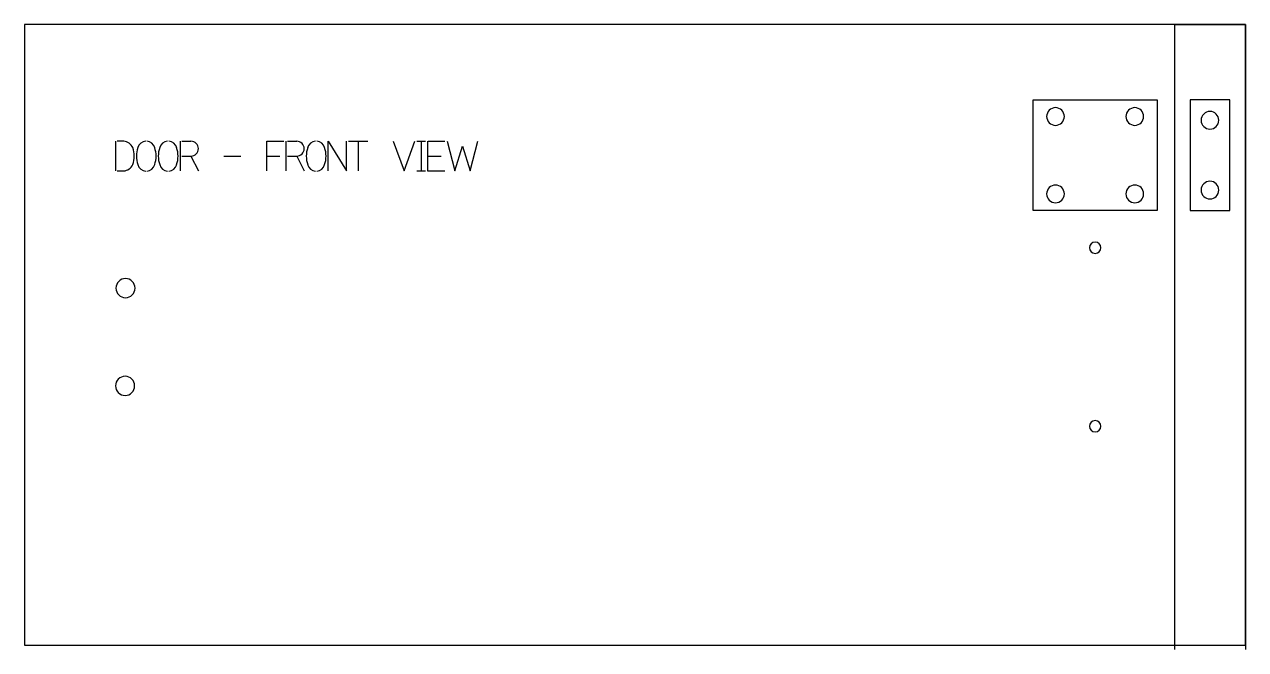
# Model space of a CAD drawing. Extents: x 0 to 17.3, y 9.2 to 18.
import ezdxf

# ---------------------------------------------------------------- set-up
doc = ezdxf.new("R2010")
doc.units = 0
doc.layers.add('1', color=7, linetype='CONTINUOUS')
doc.layers.add('6', color=7, linetype='CONTINUOUS')

msp = doc.modelspace()

# ---------------------------------------------------------------- linework, layer by layer
at = {"layer": '1', "color": 1, "linetype": 'CONTINUOUS'}
for p, q in [((17.255, 18.012), (0.005, 18.012)), ((0.005, 18.012), (0.005, 9.249)), ((16.255, 9.187), (16.255, 18.012)), ((16.255, 18.012), (17.255, 18.012)), ((17.255, 18.012), (17.255, 9.187)), ((17.255, 9.249), (17.255, 18.012)), ((0.005, 9.249), (17.255, 9.249))]:
    msp.add_line(p, q, dxfattribs=at)
for centre, radius, start, end in [((14.57, 16.712), 0.125, 90, 180), ((14.57, 16.712), 0.125, 360, 90), ((15.69, 16.712), 0.125, 90, 180), ((15.69, 16.712), 0.125, 360, 90), ((16.752, 16.658), 0.125, 90, 180), ((16.752, 16.658), 0.125, 360, 90), ((14.57, 16.712), 0.125, 180, 360), ((15.69, 16.712), 0.125, 180, 360), ((16.752, 16.658), 0.125, 180, 360), ((14.57, 15.619), 0.125, 90, 180), ((14.57, 15.619), 0.125, 360, 90), ((15.69, 15.619), 0.125, 90, 180), ((15.69, 15.619), 0.125, 360, 90), ((16.752, 15.673), 0.125, 90, 180), ((16.752, 15.673), 0.125, 360, 90), ((14.57, 15.619), 0.125, 180, 360), ((15.69, 15.619), 0.125, 180, 360), ((16.752, 15.673), 0.125, 180, 360), ((15.13, 14.859), 0.08, 90, 180), ((15.13, 14.859), 0.08, 180, 360), ((15.13, 14.859), 0.08, 360, 90), ((1.433, 14.289), 0.135, 90, 180), ((1.433, 14.289), 0.135, 360, 90), ((1.433, 14.289), 0.135, 180, 360), ((1.427, 12.909), 0.135, 90, 180), ((1.427, 12.909), 0.135, 360, 90), ((1.427, 12.909), 0.135, 180, 360), ((15.13, 12.339), 0.08, 90, 180), ((15.13, 12.339), 0.08, 180, 360), ((15.13, 12.339), 0.08, 360, 90)]:
    msp.add_arc(centre, radius, start, end, dxfattribs=at)
at = {"layer": '6', "color": 6, "linetype": 'CONTINUOUS'}
for p, q in [((14.255, 16.947), (16.005, 16.947)), ((14.255, 15.384), (14.255, 16.947)), ((16.005, 16.947), (16.005, 15.384)), ((17.032, 16.947), (16.472, 16.947)), ((16.472, 16.947), (16.472, 15.385)), ((17.032, 15.385), (17.032, 16.947)), ((1.293, 16.363), (1.293, 15.943)), ((1.41, 16.363), (1.315, 16.363)), ((2.205, 16.363), (2.205, 15.943)), ((2.228, 16.363), (2.358, 16.363)), ((3.423, 16.363), (3.423, 16.153)), ((3.43, 16.363), (3.669, 16.363)), ((3.699, 16.363), (3.699, 15.943)), ((3.722, 16.363), (3.852, 16.363)), ((4.298, 15.943), (4.298, 16.363)), ((4.298, 16.363), (4.555, 15.943)), ((4.555, 15.943), (4.555, 16.363)), ((4.585, 16.363), (4.719, 16.363)), ((4.719, 16.363), (4.719, 15.943)), ((4.719, 16.363), (4.854, 16.363)), ((5.214, 16.363), (5.367, 15.943)), ((5.367, 15.943), (5.52, 16.363)), ((5.55, 16.363), (5.61, 16.363)), ((5.61, 16.363), (5.67, 16.363)), ((5.61, 16.363), (5.61, 15.943)), ((5.7, 16.363), (5.7, 15.943)), ((5.707, 16.363), (5.707, 16.363)), ((5.707, 16.363), (5.946, 16.363)), ((5.976, 16.363), (6.085, 15.943)), ((6.085, 15.943), (6.194, 16.293)), ((6.194, 16.293), (6.303, 15.943)), ((6.303, 15.943), (6.411, 16.363)), ((2.228, 16.153), (2.358, 16.153)), ((2.358, 16.153), (2.463, 15.943)), ((2.823, 16.153), (3.063, 16.153)), ((3.423, 16.153), (3.423, 15.943)), ((3.423, 16.153), (3.615, 16.153)), ((3.722, 16.153), (3.852, 16.153)), ((3.852, 16.153), (3.957, 15.943)), ((5.7, 16.153), (5.892, 16.153)), ((1.315, 15.943), (1.41, 15.943)), ((5.55, 15.943), (5.61, 15.943)), ((5.61, 15.943), (5.67, 15.943)), ((5.7, 15.943), (5.946, 15.943)), ((16.005, 15.384), (14.255, 15.384)), ((16.472, 15.385), (17.032, 15.385))]:
    msp.add_line(p, q, dxfattribs=at)
for centre, radius, start, end in [((1.395, 16.209), 0.154, 24.3869, 84.6175), ((1.182, 16.153), 0.374, 341.2941, 18.7059), ((1.96, 16.153), 0.374, 161.2941, 198.7059), ((1.726, 16.238), 0.125, 93.4425, 164.098), ((1.726, 16.238), 0.125, 15.9021, 86.5576), ((1.491, 16.153), 0.374, 341.2941, 18.7059), ((2.27, 16.153), 0.374, 161.2941, 198.7059), ((2.036, 16.238), 0.125, 93.4425, 164.098), ((2.036, 16.238), 0.125, 15.9021, 86.5576), ((1.801, 16.153), 0.374, 341.2941, 18.7059), ((2.358, 16.258), 0.105, 359.9956, 90), ((2.358, 16.258), 0.105, 269.9912, 359.9956), ((3.852, 16.258), 0.105, 359.9956, 90), ((3.852, 16.258), 0.105, 269.9912, 359.9956), ((4.361, 16.153), 0.374, 161.2941, 198.7059), ((4.126, 16.238), 0.125, 93.4425, 164.098), ((4.126, 16.238), 0.125, 15.9021, 86.5576), ((3.892, 16.153), 0.374, 341.2941, 18.7059), ((1.395, 16.097), 0.154, 275.3825, 335.6132), ((1.726, 16.067), 0.125, 195.9021, 266.5576), ((1.726, 16.067), 0.125, 273.4425, 344.098), ((2.036, 16.067), 0.125, 195.9021, 266.5576), ((2.036, 16.067), 0.125, 273.4425, 344.098), ((4.126, 16.067), 0.125, 195.9021, 266.5576), ((4.126, 16.067), 0.125, 273.4425, 344.098)]:
    msp.add_arc(centre, radius, start, end, dxfattribs=at)

doc.saveas('drawing.dxf')
